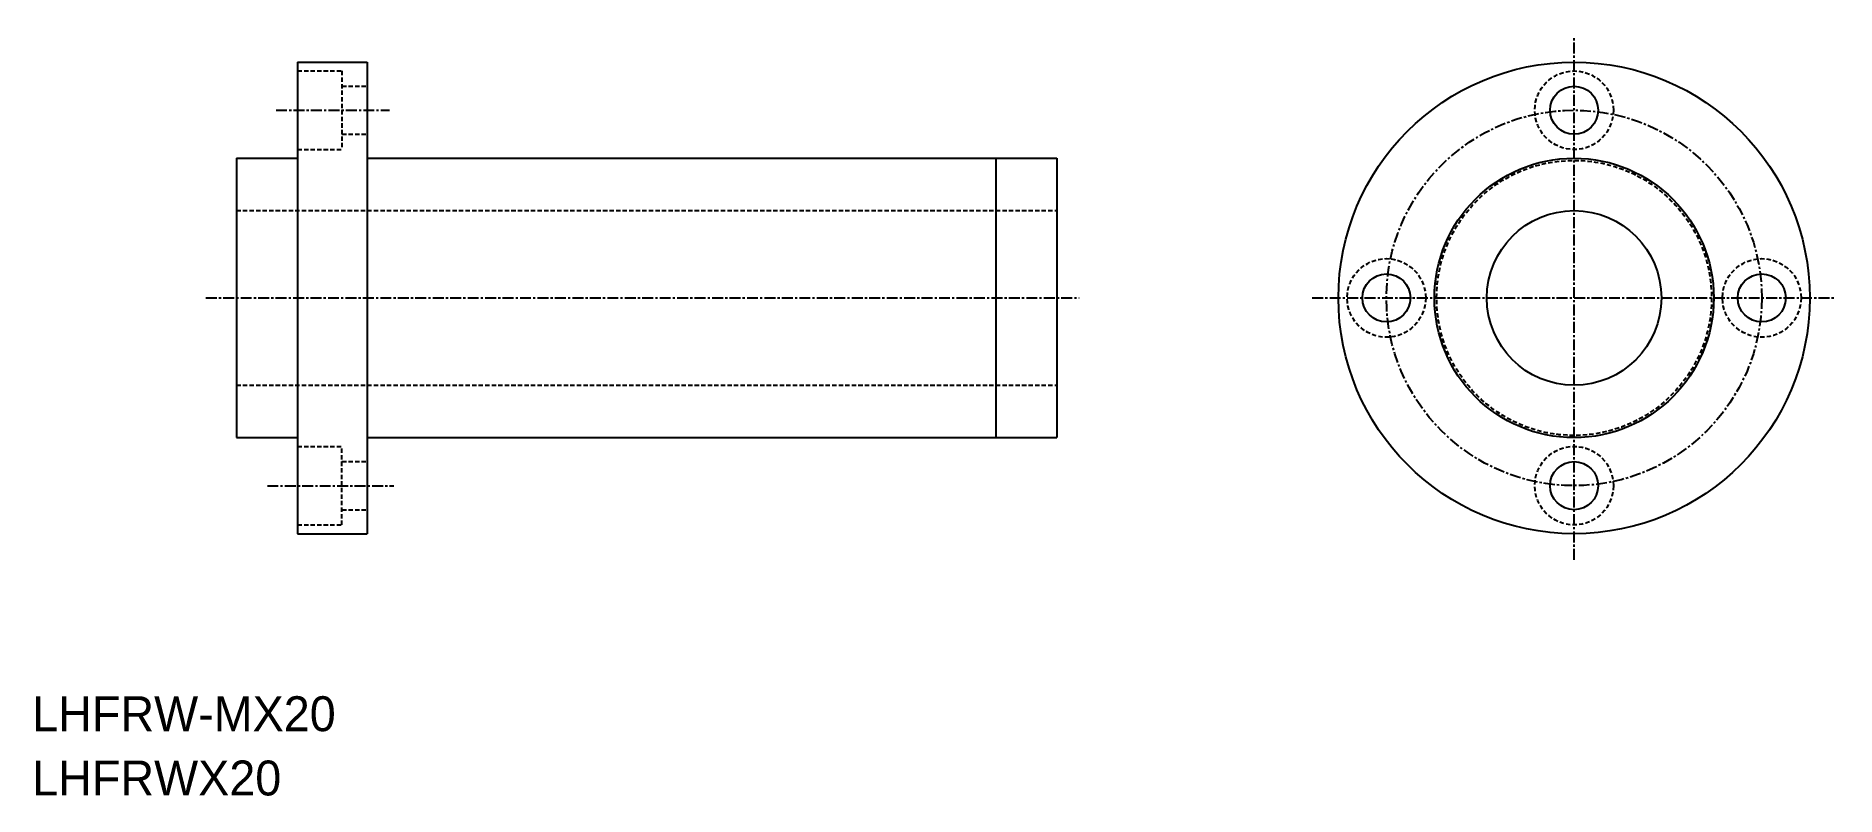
# Model space of a CAD drawing. Extents: x 211 to 417, y 146 to 233.
import ezdxf

# ---------------------------------------------------------------- set-up
doc = ezdxf.new("R2010")
doc.units = 0
doc.linetypes.add('CENTER', pattern=[2, 1.25, -0.25, 0.25, -0.25])
doc.linetypes.add('DASHED', pattern=[0.75, 0.5, -0.25])
doc.layers.get('0').update_dxf_attribs({"linetype": 'CONTINUOUS'})
doc.layers.add('CENTER', color=1, linetype='CENTER')

msp = doc.modelspace()

# ---------------------------------------------------------------- linework, layer by layer
at = {"color": 7, "linetype": 'CONTINUOUS'}
for p, q in [((240.72, 230.18), (248.72, 230.18)), ((240.72, 230.18), (240.72, 176.18)), ((248.72, 230.18), (248.72, 176.18)), ((233.72, 219.18), (240.72, 219.18)), ((233.72, 219.18), (233.72, 187.18)), ((248.72, 219.18), (327.72, 219.18)), ((320.72, 219.18), (320.72, 187.18)), ((327.72, 219.18), (327.72, 187.18)), ((233.72, 187.18), (240.72, 187.18)), ((248.72, 187.18), (327.72, 187.18)), ((240.72, 176.18), (248.72, 176.18))]:
    msp.add_line(p, q, dxfattribs=at)
at = {"color": 3, "linetype": 'DASHED'}
for p, q in [((240.72, 229.18), (245.82, 229.18)), ((245.82, 229.18), (245.82, 220.18)), ((245.82, 227.43), (248.72, 227.43)), ((245.82, 221.93), (248.72, 221.93)), ((240.72, 220.18), (245.82, 220.18)), ((233.72, 213.18), (327.72, 213.18)), ((233.72, 193.18), (327.72, 193.18)), ((240.72, 186.18), (245.82, 186.18)), ((245.82, 177.18), (245.82, 186.18)), ((245.82, 184.43), (248.72, 184.43)), ((245.82, 178.93), (248.72, 178.93)), ((240.72, 177.18), (245.82, 177.18))]:
    msp.add_line(p, q, dxfattribs=at)
at = {"color": 7, "linetype": 'CONTINUOUS'}
for centre, radius in [((386.97, 203.18), 27), ((386.97, 224.68), 2.75), ((386.97, 203.18), 16), ((386.97, 203.18), 10), ((365.47, 203.18), 2.75), ((408.47, 203.18), 2.75), ((386.97, 181.68), 2.75)]:
    msp.add_circle(centre, radius, dxfattribs=at)
at = {"color": 3, "linetype": 'DASHED'}
for centre, radius in [((386.97, 224.68), 4.5), ((386.97, 203.18), 15.75), ((365.47, 203.18), 4.5), ((408.47, 203.18), 4.5), ((386.97, 181.68), 4.5)]:
    msp.add_circle(centre, radius, dxfattribs=at)
at = {"layer": 'CENTER', "color": 1, "linetype": 'CENTER'}
for p, q in [((386.97, 173.18), (386.97, 233.18)), ((238.27, 224.68), (251.27, 224.68)), ((230.22, 203.18), (330.27, 203.18)), ((356.97, 203.18), (416.97, 203.18)), ((237.27, 181.68), (251.77, 181.68))]:
    msp.add_line(p, q, dxfattribs=at)
msp.add_circle((386.97, 203.18), 21.5, dxfattribs=at)

# ---------------------------------------------------------------- texts
at = {"color": 7, "linetype": 'CONTINUOUS'}
for s, p in [('LHFRW-MX20', (210.33, 153.56)), ('LHFRWX20', (210.33, 146.2))]:
    msp.add_text(s, height=4, dxfattribs=at).set_placement(p)

doc.saveas('drawing.dxf')
